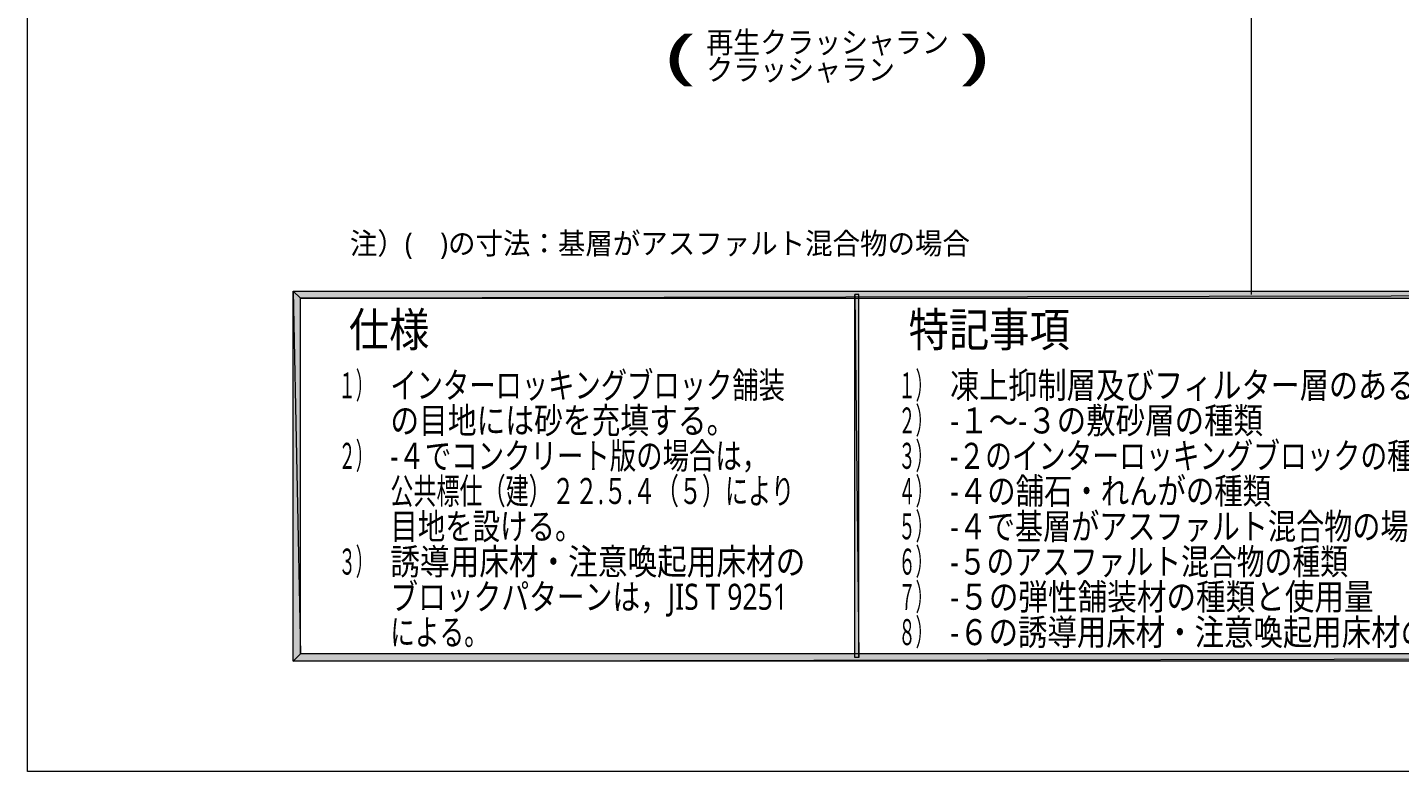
# Model space of a CAD drawing. Header units: millimetres. Extents: x 0 to 420, y 0 to 297.
# Drawn here: x 0.2 to 132.5, y 0 to 71.8 of the extents above; entities that cross this region are included whole.
import ezdxf
from ezdxf.enums import TextEntityAlignment as Align

# ---------------------------------------------------------------- set-up
doc = ezdxf.new("R2010")
doc.units = ezdxf.units.MM
doc.styles.add('kst32b', font='NotoSansJP-Variable.ttf')

msp = doc.modelspace()

# ---------------------------------------------------------------- hatches: boundary and pattern name
h = msp.add_hatch(color=7)
h.paths.add_polyline_path([(393.83, 11.35), (394.53, 10.65), (393.83, 45.64), (393.83, 11.35)])
h.paths.add_polyline_path([(394.53, 10.65), (393.83, 45.64), (394.53, 46.33), (394.53, 10.65)])
h.paths.add_polyline_path([(393.83, 45.64), (394.53, 46.33), (26.52, 45.64), (393.83, 45.64)])
h.paths.add_polyline_path([(394.53, 46.33), (26.52, 45.64), (25.82, 46.33), (394.53, 46.33)])
h.paths.add_polyline_path([(26.52, 45.64), (25.82, 46.33), (26.52, 11.35), (26.52, 45.64)])
h.paths.add_polyline_path([(25.82, 46.33), (26.52, 11.35), (25.82, 10.65), (25.82, 46.33)])
h.paths.add_polyline_path([(26.52, 11.35), (25.82, 10.65), (393.83, 11.35), (26.52, 11.35)])
h.paths.add_polyline_path([(25.82, 10.65), (393.83, 11.35), (394.53, 10.65), (25.82, 10.65)])
h = msp.add_hatch(color=7)
h.paths.add_polyline_path([(80.35, 46), (79.95, 46), (80.35, 10.99), (80.35, 46)])
h.paths.add_polyline_path([(79.95, 46), (80.35, 10.99), (79.95, 10.99), (79.95, 46)])

# ---------------------------------------------------------------- linework, layer by layer
at = {"lineweight": 13}
msp.add_lwpolyline([(0.19, 0), (0.19, 296.97), (420.16, 296.97), (420.16, 0)], close=True, dxfattribs=at)
msp.add_lwpolyline([(118.17, 285.98), (118.17, 46)], dxfattribs=at)
at = {"lineweight": 0}
for points in [[(394.53, 46.33), (26.52, 45.64), (25.82, 46.33)], [(26.52, 45.64), (25.82, 46.33), (26.52, 11.35)], [(25.82, 46.33), (26.52, 11.35), (25.82, 10.65)], [(393.83, 45.64), (394.53, 46.33), (26.52, 45.64)], [(80.35, 46), (79.95, 46), (80.35, 10.99)], [(79.95, 46), (80.35, 10.99), (79.95, 10.99)], [(26.52, 11.35), (25.82, 10.65), (393.83, 11.35)], [(25.82, 10.65), (393.83, 11.35), (394.53, 10.65)]]:
    msp.add_lwpolyline(points, close=True, dxfattribs=at)

# ---------------------------------------------------------------- texts
at = {"style": 'kst32b'}
for s, height, p, p2 in [('再生クラッシャラン', 2.079, (65.64, 69.28), (89.03, 69.28)), ('(          )', 4.1583, (61.72, 66.99), (92.91, 66.99)), ('クラッシャラン', 2.079, (65.64, 66.65), (83.83, 66.65)), ('注）(\u3000)の寸法：基層がアスファルト混合物の場合', 2.0791, (31.28, 49.89), (91.06, 49.89)), ('仕様', 3.273, (31.18, 40.98), (38.94, 40.98)), ('特記事項', 3.273, (85.15, 40.98), (100.68, 40.98)), ('１）', 2.51, (30.18, 35.98), (33.52, 35.98)), ('インターロッキングブロック舗装', 2.5096, (35.18, 36), (73.22, 36)), ('１）', 2.51, (84.16, 35.98), (87.49, 35.98)), ('凍上抑制層及びフィルター層のある場合の材種及び厚さ', 2.5096, (89.15, 36), (159.38, 36)), ('の目地には砂を充填する。', 2.5096, (35.18, 32.6), (68.44, 32.6)), ('２）', 2.51, (84.16, 32.6), (87.49, 32.6)), ('-１～-３の敷砂層の種類', 2.5096, (89.15, 32.6), (119.32, 32.6)), ('２）', 2.51, (30.18, 29.19), (33.52, 29.19)), ('-４でコンクリート版の場合は，', 2.5096, (35.18, 29.19), (71.61, 29.19)), ('３）', 2.51, (84.16, 29.19), (87.49, 29.19)), ('-２のインターロッキングブロックの種類，-３の透水性インターロッキングブロックの種類', 2.5096, (89.15, 29.19), (194.1, 29.19)), ('公共標仕（建）２２.５.４（５）により', 2.5096, (35.18, 25.8), (74.12, 25.8)), ('４）', 2.51, (84.16, 25.78), (87.49, 25.78)), ('-４の舗石・れんがの種類', 2.5096, (89.15, 25.8), (120.09, 25.8)), ('目地を設ける。', 2.51, (35.18, 22.39), (53.7, 22.39)), ('５）', 2.51, (84.16, 22.39), (87.49, 22.39)), ('-４で基層がアスファルト混合物の場合のアスファルト混合物の種類', 2.5096, (89.15, 22.39), (171.29, 22.39)), ('３）', 2.51, (30.18, 18.99), (33.52, 18.99)), ('誘導用床材・注意喚起用床材の', 2.5096, (35.18, 18.99), (75.19, 18.99)), ('６）', 2.51, (84.16, 18.99), (87.49, 18.99)), ('-５のアスファルト混合物の種類', 2.5096, (89.15, 18.99), (127.51, 18.99)), ('ブロックパターンは，JIS T 9251', 2.5096, (35.18, 15.6), (73.51, 15.6)), ('７）', 2.51, (84.16, 15.58), (87.49, 15.58)), ('-５の弾性舗装材の種類と使用量', 2.5096, (89.15, 15.6), (129.98, 15.6)), ('による。', 2.51, (35.18, 12.19), (44.67, 12.19)), ('８）', 2.51, (84.16, 12.19), (87.49, 12.19)), ('-６の誘導用床材・注意喚起用床材の材種及び厚さ', 2.5096, (89.15, 12.19), (152.44, 12.19))]:
    msp.add_text(s, height=height, dxfattribs=at).set_placement(p, p2, align=Align.FIT)

doc.saveas('drawing.dxf')
